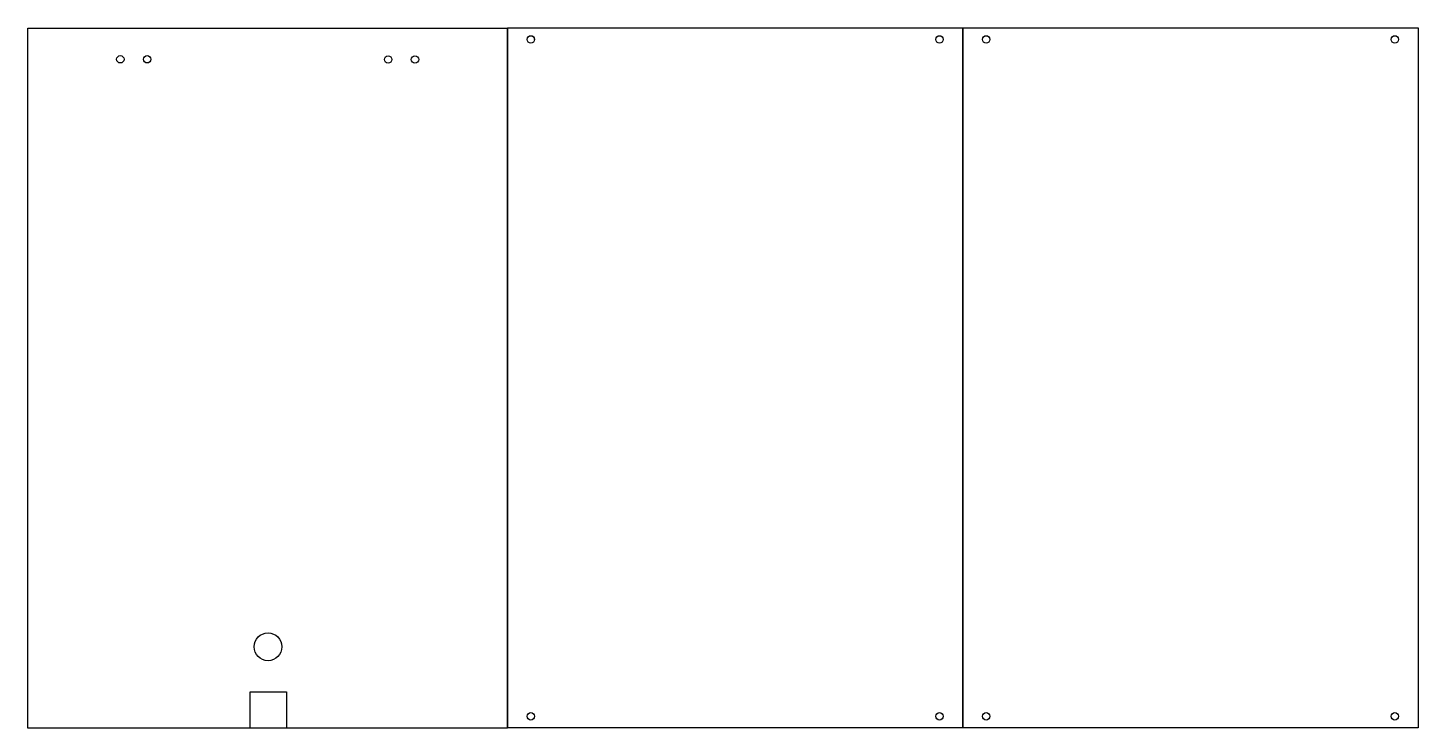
# Model space of a CAD drawing. Extents: x 75 to 670, y 35 to 335.
import ezdxf

# ---------------------------------------------------------------- set-up
doc = ezdxf.new("R2010")
doc.units = 0
doc.layers.get('0').update_dxf_attribs({"linetype": 'CONTINUOUS'})
doc.layers.add('LAYER_1', color=7, linetype='CONTINUOUS')

# ---------------------------------------------------------------- blocks, each defined once
blk = doc.blocks.new('Panel_1')
at = {"color": 1, "linetype": 'Continuous'}
for centre in [(85.01, 330.03), (259.99, 330.03), (280.01, 330.03), (454.99, 330.03), (85.01, 40), (259.99, 40), (280.01, 40), (454.99, 40)]:
    blk.add_circle(centre, 1.58, dxfattribs=at)
at = {"layer": 'LAYER_1', "color": 1}
for points in [[(75, 335), (270, 335), (270, 35), (75, 35), (75, 335)], [(270, 335), (465, 335), (465, 35), (270, 35), (270, 335)], [(86.59, 330.03), (86.59, 330.03)], [(261.56, 330.03), (261.56, 330.03)], [(86.59, 40), (86.59, 40)], [(261.56, 40), (261.56, 40)]]:
    blk.add_lwpolyline(points, close=True, dxfattribs=at)
blk.add_open_spline([(86.59, 330.03), (86.59, 330.59), (86.29, 331.11), (85.8, 331.39)], degree=3, dxfattribs=at)

msp = doc.modelspace()

# ---------------------------------------------------------------- linework, layer by layer
at = {"color": 1, "linetype": 'Continuous'}
for centre, radius in [((114.63, 321.58), 1.58), ((126.14, 321.58), 1.58), ((229.29, 321.49), 1.58), ((240.81, 321.49), 1.58), ((177.87, 69.87), 5.95)]:
    msp.add_circle(centre, radius, dxfattribs=at)
at = {"layer": 'LAYER_1', "color": 1}
for points in [[(75.01, 334.99), (280.49, 334.99), (280.49, 35.01), (75.01, 35.01), (75.01, 334.99)], [(116.2, 321.58), (116.2, 321.58)], [(127.72, 321.58), (127.72, 321.58)], [(227.72, 321.49), (227.72, 321.49)], [(239.23, 321.49), (239.23, 321.49)], [(183.82, 69.87), (183.82, 69.87)], [(170.2, 50.6), (185.8, 50.6), (185.8, 34.99), (170.2, 34.99), (170.2, 50.6)]]:
    msp.add_lwpolyline(points, close=True, dxfattribs=at)

# ---------------------------------------------------------------- block references
at = {"linetype": 'Continuous'}
msp.add_blockref('Panel_1', (205.41, 0.08), dxfattribs=at)

doc.saveas('drawing.dxf')
